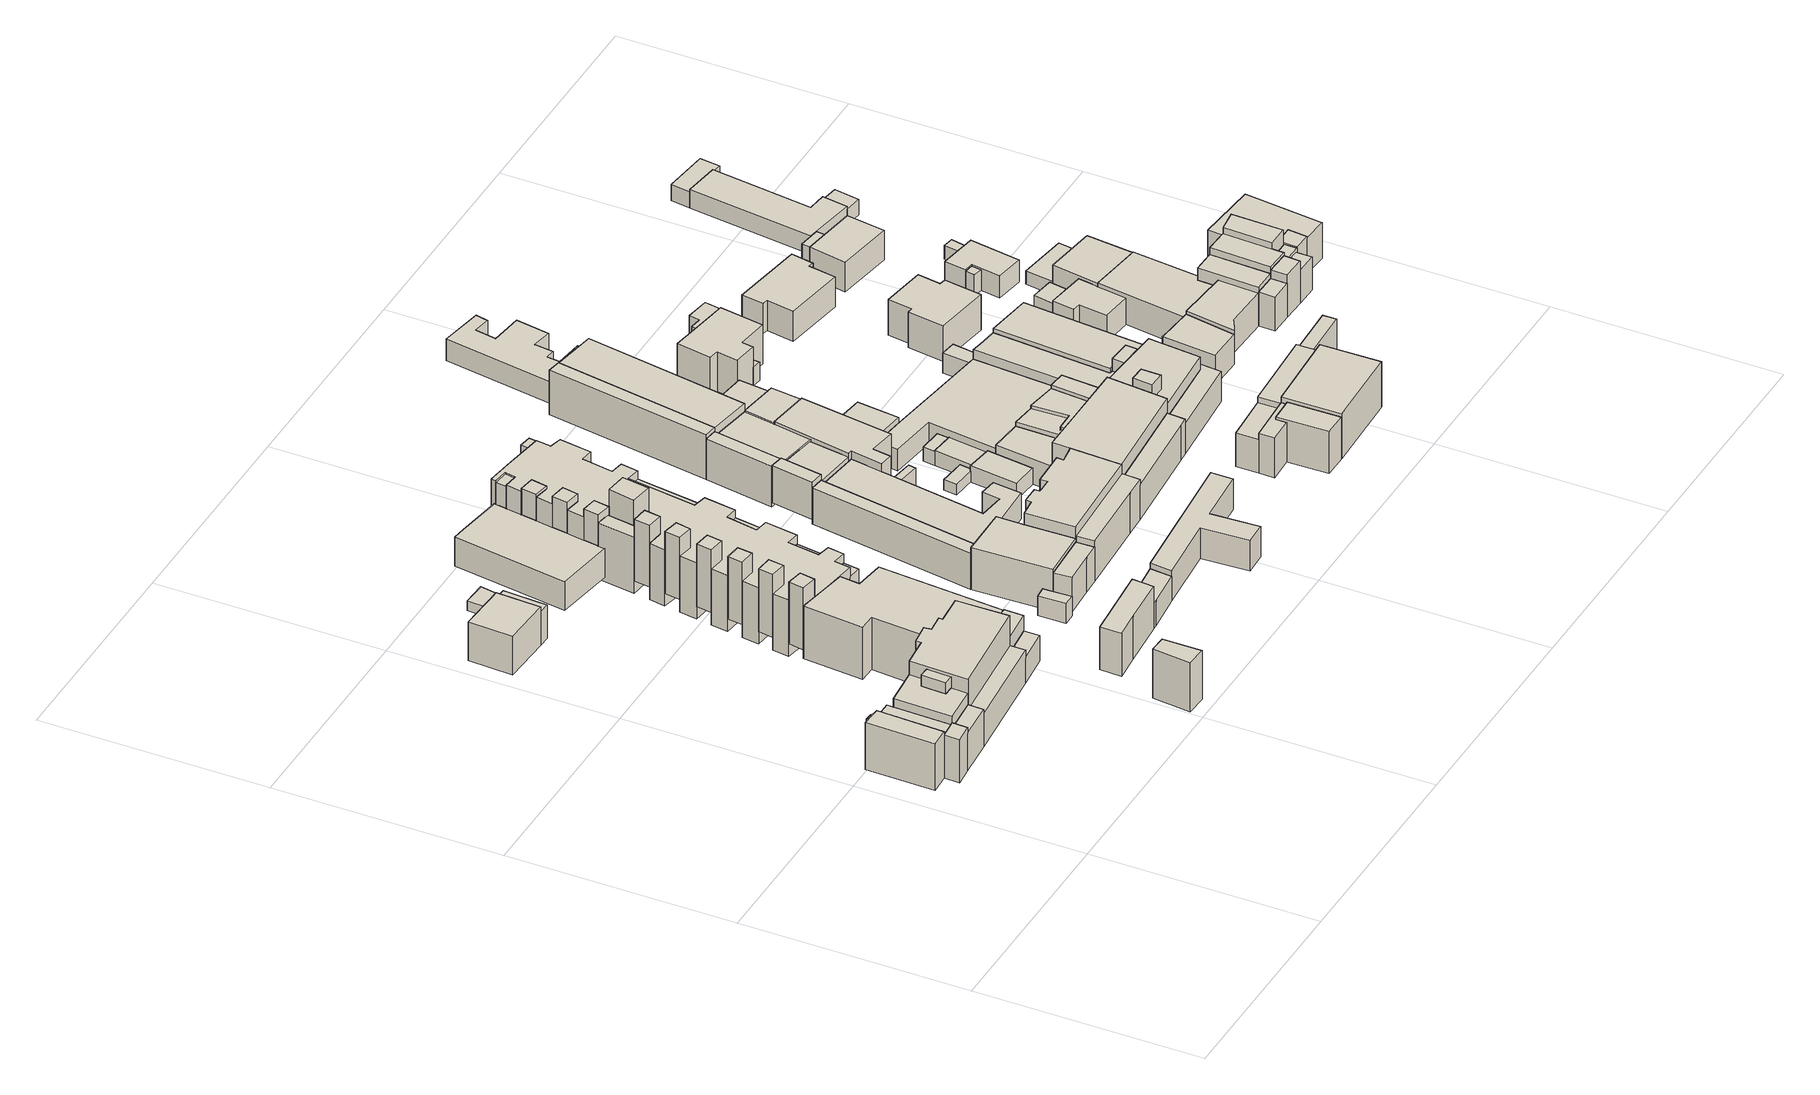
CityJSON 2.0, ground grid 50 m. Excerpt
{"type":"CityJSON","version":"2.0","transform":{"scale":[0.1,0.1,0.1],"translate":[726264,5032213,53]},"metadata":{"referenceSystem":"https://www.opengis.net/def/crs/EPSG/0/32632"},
"CityObjects":{
"building1":{"type":"Building","attributes":{"Building_category":"01","End Use":"Residential","Envelope":"1945-1960","Heating System":"Traditional Gas Boiler, Centralized, High Temp Radiator","Cooling System":"A-A split"},"geometry":[{"type":"MultiSurface","lod":"1","boundaries":[[[0,1,2,3]],[[4,0,3,5]],[[6,4,5,7]],[[1,6,7,2]],[[1,0,4,6]],[[2,7,5,3]],[[8,9,10,11]],[[12,8,11,13]],[[14,12,13,15]],[[9,14,15,10]],[[9,8,12,14]],[[10,15,13,11]],[[16,17,18,19]],[[20,16,19,21]],[[22,20,21,23]],[[24,22,23,25]],[[17,24,25,18]],[[17,16,20,22,24]],[[18,25,23,21,19]],[[26,27,11,25]],[[28,26,25,23]],[[29,28,23,5]],[[30,29,5,13]],[[27,30,13,11]],[[27,26,28,29,30]],[[11,13,5,23,25]]]}]},
"building2":{"type":"Building","attributes":{"Building_category":"01","End Use":"Residential","Envelope":"1971-1980","Heating System":"Condensing Gas Boiler, Centralized, Low Temp Radiator","Cooling System":"A-A split"},"geometry":[{"type":"MultiSurface","lod":"1","boundaries":[[[31,32,7,5]],[[33,31,5,23]],[[34,33,23,35]],[[32,34,35,7]],[[32,31,33,34]],[[7,35,23,5]],[[36,37,38,39]],[[40,36,39,41]],[[42,40,41,43]],[[44,42,43,45]],[[46,44,45,47]],[[48,46,47,3]],[[49,48,3,50]],[[51,49,50,52]],[[53,51,52,54]],[[37,53,54,38]],[[37,36,40,42,44,46,48,49,51,53]],[[38,54,52,50,3,47,45,43,41,39]],[[55,56,57,47]],[[58,55,47,59]],[[60,58,59,5]],[[61,60,5,3]],[[62,61,3,63]],[[64,62,63,65]],[[66,64,65,67]],[[56,66,67,57]],[[56,55,58,60,61,62,64,66]],[[57,67,65,63,3,5,59,47]],[[68,69,57,67]],[[70,68,67,65]],[[71,70,65,63]],[[69,71,63,57]],[[69,68,70,71]],[[57,63,65,67]]]}]},
"building3":{"type":"Building","attributes":{"Building_category":"01","End Use":"Residential","Envelope":"1971-1980","Heating System":"Traditional Gas Boiler, Centralized, High Temp Radiator","Cooling System":"A-A split"},"geometry":[{"type":"MultiSurface","lod":"1","boundaries":[[[72,73,74,75]],[[76,72,75,50]],[[77,76,50,78]],[[73,77,78,74]],[[73,72,76,77]],[[74,78,50,75]],[[79,80,78,50]],[[81,79,50,3]],[[82,81,3,2]],[[80,82,2,78]],[[80,79,81,82]],[[78,2,3,50]],[[83,84,85,86]],[[87,83,86,50]],[[88,87,50,75]],[[84,88,75,85]],[[84,83,87,88]],[[85,75,50,86]]]}]},
"building4":{"type":"Building","attributes":{"Building_category":"01","End Use":"Services","Envelope":"2005-2010","Heating System":"Condensing Gas Boiler, Centralized, Fan coil","Cooling System":"A-W chiller, Centralized, Fan coil"},"geometry":[{"type":"MultiSurface","lod":"1","boundaries":[[[89,90,91,92]],[[93,89,92,94]],[[95,93,94,96]],[[90,95,96,91]],[[90,89,93,95]],[[91,96,94,92]],[[97,98,99,91]],[[100,97,91,96]],[[101,100,96,102]],[[98,101,102,99]],[[98,97,100,101]],[[99,102,96,91]]]}]},
"building5":{"type":"Building","attributes":{"Building_category":"01","End Use":"Residential","Envelope":"1971-1980","Heating System":"Condensing Gas Boiler, Centralized, Low Temp Radiator","Cooling System":"A-A split"},"geometry":[{"type":"MultiSurface","lod":"1","boundaries":[[[103,104,105,106]],[[107,103,106,108]],[[109,107,108,110]],[[111,109,110,112]],[[113,111,112,114]],[[115,113,114,116]],[[117,115,116,118]],[[119,117,118,120]],[[121,119,120,122]],[[123,121,122,124]],[[104,123,124,105]],[[104,103,107,109,111,113,115,117,119,121,123]],[[105,124,122,120,118,116,114,112,110,108,106]],[[125,126,127,128]],[[129,125,128,130]],[[131,129,130,132]],[[126,131,132,127]],[[126,125,129,131]],[[127,132,130,128]]]}]},
"building6":{"type":"Building","attributes":{"Building_category":"01","End Use":"Residential","Envelope":"1945-1960","Heating System":"Traditional Gas Boiler, Centralized, High Temp Radiator","Cooling System":"A-A split"},"geometry":[{"type":"MultiSurface","lod":"1","boundaries":[[[133,134,135,136]],[[137,133,136,138]],[[139,137,138,140]],[[134,139,140,135]],[[134,133,137,139]],[[135,140,138,136]]]}]},
"building7":{"type":"Building","attributes":{"Building_category":"01","End Use":"Residential","Envelope":"1971-1980","Heating System":"Traditional Gas Boiler, Centralized, High Temp Radiator","Cooling System":"A-A split"},"geometry":[{"type":"MultiSurface","lod":"1","boundaries":[[[141,142,143,144]],[[145,141,144,146]],[[147,145,146,148]],[[142,147,148,143]],[[142,141,145,147]],[[143,148,146,144]]]}]},
"building8":{"type":"Building","attributes":{"Building_category":"01","End Use":"Residential","Envelope":"1971-1980","Heating System":"Condensing Gas Boiler, Centralized, Low Temp Radiator","Cooling System":"A-A split"},"geometry":[{"type":"MultiSurface","lod":"1","boundaries":[[[149,150,151,152]],[[153,149,152,154]],[[155,153,154,156]],[[150,155,156,151]],[[150,149,153,155]],[[151,156,154,152]]]}]},
"building9":{"type":"Building","attributes":{"Building_category":"01","End Use":"Residential","Envelope":"1945-1960","Heating System":"Traditional Gas Boiler, Centralized, High Temp Radiator","Cooling System":"A-A split"},"geometry":[{"type":"MultiSurface","lod":"1","boundaries":[[[157,158,159,160]],[[161,157,160,162]],[[163,161,162,164]],[[165,163,164,166]],[[158,165,166,159]],[[158,157,161,163,165]],[[159,166,164,162,160]],[[167,168,169,170]],[[171,167,170,172]],[[173,171,172,162]],[[174,173,162,160]],[[168,174,160,169]],[[168,167,171,173,174]],[[169,160,162,172,170]],[[175,176,177,178]],[[179,175,178,180]],[[181,179,180,182]],[[176,181,182,177]],[[176,175,179,181]],[[177,182,180,178]]]}]},
"building10":{"type":"Building","attributes":{"Building_category":"01","End Use":"Residential","Envelope":"1971-1980","Heating System":"Condensing Gas Boiler, Centralized, Low Temp Radiator","Cooling System":"A-A split"},"geometry":[{"type":"MultiSurface","lod":"1","boundaries":[[[183,184,185,186]],[[187,183,186,188]],[[189,187,188,190]],[[184,189,190,185]],[[184,183,187,189]],[[185,190,188,186]]]}]},
"building11":{"type":"Building","attributes":{"Building_category":"01","End Use":"Residential","Envelope":"1971-1980","Heating System":"Traditional Gas Boiler, Centralized, High Temp Radiator","Cooling System":"A-A split"},"geometry":[{"type":"MultiSurface","lod":"1","boundaries":[[[191,192,193,194]],[[195,191,194,196]],[[197,195,196,198]],[[192,197,198,193]],[[192,191,195,197]],[[193,198,196,194]]]}]},
"building12":{"type":"Building","attributes":{"Building_category":"01","End Use":"Residential","Envelope":"1971-1980","Heating System":"Condensing Gas Boiler, Centralized, Low Temp Radiator","Cooling System":"A-A split"},"geometry":[{"type":"MultiSurface","lod":"1","boundaries":[[[199,200,201,202]],[[203,199,202,204]],[[205,203,204,206]],[[200,205,206,201]],[[200,199,203,205]],[[201,206,204,202]]]}]},
"building13":{"type":"Building","attributes":{"Building_category":"01","End Use":"Residential","Envelope":"1981-1990","Heating System":"Condensing Gas Boiler, Centralized, Low Temp Radiator","Cooling System":"A-A split"},"geometry":[{"type":"MultiSurface","lod":"1","boundaries":[[[207,208,209,210]],[[211,207,210,212]],[[213,211,212,214]],[[208,213,214,209]],[[208,207,211,213]],[[209,214,212,210]]]}]},
"building14":{"type":"Building","attributes":{"Building_category":"01","End Use":"Residential","Envelope":"1945-1960","Heating System":"Condensing Gas Boiler, Centralized, Low Temp Radiator","Cooling System":"A-A split"},"geometry":[{"type":"MultiSurface","lod":"1","boundaries":[[[215,216,217,218]],[[219,215,218,220]],[[221,219,220,222]],[[223,221,222,224]],[[225,223,224,226]],[[227,225,226,228]],[[229,227,228,230]],[[231,229,230,232]],[[233,231,232,234]],[[235,233,234,236]],[[237,235,236,238]],[[239,237,238,240]],[[241,239,240,242]],[[243,241,242,244]],[[245,243,244,246]],[[247,245,246,248]],[[249,247,248,250]],[[251,249,250,252]],[[253,251,252,254]],[[255,253,254,256]],[[257,255,256,258]],[[259,257,258,260]],[[261,259,260,262]],[[263,261,262,264]],[[265,263,264,266]],[[267,265,266,268]],[[269,267,268,270]],[[271,269,270,272]],[[273,271,272,274]],[[275,273,274,276]],[[277,275,276,278]],[[279,277,278,280]],[[281,279,280,282]],[[283,281,282,284]],[[285,283,284,286]],[[287,285,286,288]],[[289,287,288,290]],[[291,289,290,292]],[[293,291,292,294]],[[295,293,294,296]],[[297,295,296,298]],[[299,297,298,300]],[[301,299,300,302]],[[303,301,302,304]],[[305,303,304,204]],[[306,305,204,202]],[[307,306,202,201]],[[308,307,201,214]],[[309,308,214,212]],[[310,309,212,210]],[[311,310,210,209]],[[312,311,209,313]],[[314,312,313,315]],[[316,314,315,317]],[[318,316,317,319]],[[320,318,319,321]],[[322,320,321,323]],[[324,322,323,325]],[[326,324,325,327]],[[328,326,327,329]],[[330,328,329,331]],[[332,330,331,333]],[[334,332,333,335]],[[336,334,335,337]],[[338,336,337,339]],[[340,338,339,341]],[[216,340,341,217]],[[216,215,219,221,223,225,227,229,231,233,235,237,239,241,243,245,247,249,251,253,255,257,259,261,263,265,267,269,271,273,275,277,279,281,283,285,287,289,291,293,295,297,299,301,303,305,306,307,308,309,310,311,312,314,316,318,320,322,324,326,328,330,332,334,336,338,340]],[[217,341,339,337,335,333,331,329,327,325,323,321,319,317,315,313,209,210,212,214,201,202,204,304,302,300,298,296,294,292,290,288,286,284,282,280,278,276,274,272,270,268,266,264,262,260,258,256,254,252,250,248,246,244,242,240,238,236,234,232,230,228,226,224,222,220,218]]]}]},
"building15":{"type":"Building","attributes":{"Building_category":"01","End Use":"Residential","Envelope":"2000-2005","Heating System":"Condensing Gas Boiler, Centralized, Low Temp Radiator","Cooling System":"A-A split"},"geometry":[{"type":"MultiSurface","lod":"1","boundaries":[[[342,343,344,345]],[[346,342,345,347]],[[348,346,347,349]],[[350,348,349,351]],[[343,350,351,344]],[[343,342,346,348,350]],[[344,351,349,347,345]],[[352,353,354,355]],[[356,352,355,357]],[[358,356,357,359]],[[353,358,359,354]],[[353,352,356,358]],[[354,359,357,355]],[[360,361,362,363]],[[364,360,363,365]],[[366,364,365,367]],[[361,366,367,362]],[[361,360,364,366]],[[362,367,365,363]],[[368,369,319,317]],[[370,368,317,315]],[[371,370,315,313]],[[369,371,313,319]],[[369,368,370,371]],[[319,313,315,317]],[[372,373,374,375]],[[376,372,375,339]],[[377,376,339,337]],[[373,377,337,374]],[[373,372,376,377]],[[374,337,339,375]],[[378,379,380,381]],[[382,378,381,383]],[[384,382,383,385]],[[379,384,385,380]],[[379,378,382,384]],[[380,385,383,381]]]}]},
"building16":{"type":"Building","attributes":{"Building_category":"0303","End Use":"Residential","Envelope":"1981-1990","Heating System":"Traditional Gas Boiler, Centralized, High Temp Radiator","Cooling System":"A-A split"},"geometry":[{"type":"MultiSurface","lod":"1","boundaries":[[[386,387,388,389]],[[390,386,389,391]],[[392,390,391,393]],[[394,392,393,395]],[[387,394,395,388]],[[387,386,390,392,394]],[[388,395,393,391,389]],[[396,397,398,399]],[[400,396,399,401]],[[402,400,401,403]],[[404,402,403,405]],[[397,404,405,398]],[[397,396,400,402,404]],[[398,405,403,401,399]],[[406,407,408,409]],[[410,406,409,411]],[[412,410,411,388]],[[413,412,388,414]],[[407,413,414,408]],[[407,406,410,412,413]],[[408,414,388,411,409]]]}]},
"building17":{"type":"Building","attributes":{"Building_category":"01","End Use":"Residential","Envelope":"1971-1980","Heating System":"Condensing Gas Boiler, Centralized, Low Temp Radiator","Cooling System":"A-A split"},"geometry":[{"type":"MultiSurface","lod":"1","boundaries":[[[415,416,226,224]],[[417,415,224,222]],[[418,417,222,220]],[[416,418,220,226]],[[416,415,417,418]],[[226,220,222,224]],[[419,420,362,421]],[[422,419,421,423]],[[424,422,423,425]],[[420,424,425,362]],[[420,419,422,424]],[[362,425,423,421]],[[426,427,428,429]],[[430,426,429,431]],[[432,430,431,433]],[[427,432,433,428]],[[427,426,430,432]],[[428,433,431,429]]]}]},
"building18":{"type":"Building","attributes":{"Building_category":"01","End Use":"Residential","Envelope":"1971-1980","Heating System":"Condensing Gas Boiler, Centralized, Low Temp Radiator","Cooling System":"A-A split"},"geometry":[{"type":"MultiSurface","lod":"1","boundaries":[[[434,435,327,325]],[[436,434,325,323]],[[437,436,323,321]],[[435,437,321,327]],[[435,434,436,437]],[[327,321,323,325]]]}]},
"building19":{"type":"Building","attributes":{"Building_category":"01","End Use":"Residential","Envelope":"1971-1980","Heating System":"Condensing Gas Boiler, Centralized, Low Temp Radiator","Cooling System":"A-A split"},"geometry":[{"type":"MultiSurface","lod":"1","boundaries":[[[438,439,335,333]],[[440,438,333,331]],[[441,440,331,329]],[[439,441,329,335]],[[439,438,440,441]],[[335,329,331,333]]]}]},
"building20":{"type":"Building","attributes":{"Building_category":"01","End Use":"Residential","Envelope":"1945-1960","Heating System":"Traditional Gas Boiler, Centralized, High Temp Radiator","Cooling System":"A-A split"},"geometry":[{"type":"MultiSurface","lod":"1","boundaries":[[[442,443,444,445]],[[446,442,445,447]],[[448,446,447,172]],[[449,448,172,170]],[[450,449,170,451]],[[452,450,451,453]],[[454,452,453,455]],[[443,454,455,444]],[[443,442,446,448,449,450,452,454]],[[444,455,453,451,170,172,447,445]]]}]},
"building21":{"type":"Building","attributes":{"Building_category":"01","End Use":"Services","Envelope":"2005-2010","Heating System":"A-W Heat Pump, Centralized, Radiant surface","Cooling System":"A-W chiller, Centralized, Fan coil"},"geometry":[{"type":"MultiSurface","lod":"1","boundaries":[[[456,457,458,459]],[[460,456,459,461]],[[462,460,461,463]],[[464,462,463,465]],[[466,464,465,467]],[[457,466,467,458]],[[457,456,460,462,464,466]],[[458,467,465,463,461,459]],[[468,469,470,471]],[[472,468,471,411]],[[473,472,411,474]],[[469,473,474,470]],[[469,468,472,473]],[[470,474,411,471]]]}]},
"building22":{"type":"Building","attributes":{"Building_category":"01","End Use":"Residential","Envelope":"1971-1980","Heating System":"Traditional Gas Boiler, Centralized, High Temp Radiator","Cooling System":"A-A split"},"geometry":[{"type":"MultiSurface","lod":"1","boundaries":[[[475,476,477,478]],[[479,475,478,480]],[[481,479,480,482]],[[476,481,482,477]],[[476,475,479,481]],[[477,482,480,478]],[[483,484,485,486]],[[487,483,486,488]],[[489,487,488,490]],[[491,489,490,492]],[[493,491,492,494]],[[495,493,494,496]],[[497,495,496,498]],[[499,497,498,500]],[[484,499,500,485]],[[484,483,487,489,491,493,495,497,499]],[[485,500,498,496,494,492,490,488,486]],[[501,502,482,480]],[[503,501,480,485]],[[504,503,485,500]],[[505,504,500,459]],[[506,505,459,507]],[[508,506,507,509]],[[510,508,509,511]],[[502,510,511,482]],[[502,501,503,504,505,506,508,510]],[[482,511,509,507,459,500,485,480]]]}]},
"building23":{"type":"Building","attributes":{"Building_category":"01","End Use":"Residential","Envelope":"2000-2005","Heating System":"Condensing Gas Boiler, Centralized, Low Temp Radiator","Cooling System":"A-A split"},"geometry":[{"type":"MultiSurface","lod":"1","boundaries":[[[512,513,514,515]],[[516,512,515,486]],[[517,516,486,485]],[[513,517,485,514]],[[513,512,516,517]],[[514,485,486,515]],[[518,519,520,521]],[[522,518,521,523]],[[524,522,523,525]],[[519,524,525,520]],[[519,518,522,524]],[[520,525,523,521]],[[526,527,521,528]],[[529,526,528,530]],[[531,529,530,523]],[[527,531,523,521]],[[527,526,529,531]],[[521,523,530,528]],[[532,533,515,534]],[[535,532,534,536]],[[537,535,536,486]],[[533,537,486,515]],[[533,532,535,537]],[[515,486,536,534]]]}]},
"building24":{"type":"Building","attributes":{"Building_category":"01","End Use":"Residential","Envelope":"1971-1980","Heating System":"Condensing Gas Boiler, Centralized, Low Temp Radiator","Cooling System":"A-A split"},"geometry":[{"type":"MultiSurface","lod":"1","boundaries":[[[538,539,540,541]],[[542,538,541,543]],[[544,542,543,545]],[[546,544,545,547]],[[539,546,547,540]],[[539,538,542,544,546]],[[540,547,545,543,541]],[[548,549,550,551]],[[552,548,551,553]],[[554,552,553,555]],[[556,554,555,557]],[[558,556,557,559]],[[560,558,559,561]],[[562,560,561,563]],[[564,562,563,565]],[[566,564,565,567]],[[568,566,567,401]],[[569,568,401,543]],[[549,569,543,550]],[[549,548,552,554,556,558,560,562,564,566,568,569]],[[550,543,401,567,565,563,561,559,557,555,553,551]],[[570,571,572,573]],[[569,570,573,543]],[[574,569,543,541]],[[575,574,541,576]],[[571,575,576,572]],[[571,570,569,574,575]],[[572,576,541,543,573]]]}]},
"building25":{"type":"Building","attributes":{"Building_category":"01","End Use":"Residential","Envelope":"1971-1980","Heating System":"Condensing Gas Boiler, Centralized, Low Temp Radiator","Cooling System":"A-A split"},"geometry":[{"type":"MultiSurface","lod":"1","boundaries":[[[577,578,579,580]],[[581,577,580,582]],[[583,581,582,584]],[[578,583,584,579]],[[578,577,581,583]],[[579,584,582,580]],[[585,586,587,588]],[[589,585,588,590]],[[591,589,590,592]],[[586,591,592,587]],[[586,585,589,591]],[[587,592,590,588]],[[593,594,592,595]],[[596,593,595,597]],[[598,596,597,599]],[[600,598,599,601]],[[594,600,601,592]],[[594,593,596,598,600]],[[592,601,599,597,595]]]}]},
"building26":{"type":"Building","attributes":{"Building_category":"01","End Use":"Residential","Envelope":"1945-1960","Heating System":"Traditional Gas Boiler, Centralized, High Temp Radiator","Cooling System":"A-A split"},"geometry":[{"type":"MultiSurface","lod":"1","boundaries":[[[602,603,604,545]],[[605,602,545,543]],[[606,605,543,401]],[[607,606,401,399]],[[603,607,399,604]],[[603,602,605,606,607]],[[604,399,401,543,545]],[[608,609,610,611]],[[612,608,611,613]],[[614,612,613,615]],[[616,614,615,617]],[[618,616,617,619]],[[609,618,619,610]],[[609,608,612,614,616,618]],[[610,619,617,615,613,611]],[[620,621,622,623]],[[624,620,623,625]],[[626,624,625,627]],[[621,626,627,622]],[[621,620,624,626]],[[622,627,625,623]],[[628,629,630,631]],[[632,628,631,633]],[[634,632,633,635]],[[636,634,635,541]],[[637,636,541,540]],[[629,637,540,630]],[[629,628,632,634,636,637]],[[630,540,541,635,633,631]]]}]},
"building27":{"type":"Building","attributes":{"Building_category":"01","End Use":"Residential","Envelope":"1981-1990","Heating System":"Condensing Gas Boiler, Centralized, Low Temp Radiator","Cooling System":"A-A split"},"geometry":[{"type":"MultiSurface","lod":"1","boundaries":[[[638,639,640,641]],[[642,638,641,643]],[[644,642,643,645]],[[646,644,645,647]],[[648,646,647,649]],[[650,648,649,651]],[[639,650,651,640]],[[639,638,642,644,646,648,650]],[[640,651,649,647,645,643,641]],[[652,653,654,647]],[[655,652,647,573]],[[656,655,573,572]],[[653,656,572,654]],[[653,652,655,656]],[[654,572,573,647]]]}]},
"building28":{"type":"Building","attributes":{"Building_category":"01","End Use":"Residential","Envelope":"1971-1980","Heating System":"Condensing Gas Boiler, Centralized, Low Temp Radiator","Cooling System":"A-A split"},"geometry":[{"type":"MultiSurface","lod":"1","boundaries":[[[657,658,659,660]],[[661,657,660,528]],[[662,661,528,521]],[[658,662,521,659]],[[658,657,661,662]],[[659,521,528,660]],[[663,664,665,659]],[[666,663,659,521]],[[667,666,521,520]],[[664,667,520,665]],[[664,663,666,667]],[[665,520,521,659]],[[668,669,670,671]],[[672,668,671,673]],[[674,672,673,520]],[[675,674,520,676]],[[669,675,676,670]],[[669,668,672,674,675]],[[670,676,520,673,671]],[[677,678,679,680]],[[681,677,680,659]],[[682,681,659,683]],[[684,682,683,685]],[[686,684,685,687]],[[688,686,687,689]],[[690,688,689,691]],[[692,690,691,693]],[[694,692,693,695]],[[696,694,695,697]],[[698,696,697,699]],[[700,698,699,701]],[[702,700,701,703]],[[678,702,703,679]],[[678,677,681,682,684,686,688,690,692,694,696,698,700,702]],[[679,703,701,699,697,695,693,691,689,687,685,683,659,680]]]}]},
"building29":{"type":"Building","attributes":{"Building_category":"01","End Use":"Residential","Envelope":"1971-1980","Heating System":"Traditional Gas Boiler, Centralized, High Temp Radiator","Cooling System":"A-A split"},"geometry":[{"type":"MultiSurface","lod":"1","boundaries":[[[704,705,640,706]],[[707,704,706,708]],[[709,707,708,641]],[[705,709,641,640]],[[705,704,707,709]],[[640,641,708,706]],[[710,711,712,713]],[[714,710,713,715]],[[716,714,715,717]],[[711,716,717,712]],[[711,710,714,716]],[[712,717,715,713]],[[718,719,584,582]],[[720,718,582,592]],[[721,720,592,601]],[[719,721,601,584]],[[719,718,720,721]],[[584,601,592,582]]]}]},
"building30":{"type":"Building","attributes":{"Building_category":"01","End Use":"Residential","Envelope":"1971-1980","Heating System":"Condensing Gas Boiler, Centralized, Low Temp Radiator","Cooling System":"A-A split"},"geometry":[{"type":"MultiSurface","lod":"1","boundaries":[[[722,723,712,651]],[[724,722,651,725]],[[726,724,725,727]],[[728,726,727,729]],[[730,728,729,731]],[[732,730,731,733]],[[723,732,733,712]],[[723,722,724,726,728,730,732]],[[712,733,731,729,727,725,651]],[[734,735,611,654]],[[736,734,654,572]],[[737,736,572,617]],[[738,737,617,615]],[[739,738,615,613]],[[735,739,613,611]],[[735,734,736,737,738,739]],[[611,613,615,617,572,654]],[[740,741,649,610]],[[742,740,610,619]],[[743,742,619,576]],[[741,743,576,649]],[[741,740,742,743]],[[649,576,619,610]]]}]},
"building31":{"type":"Building","attributes":{"Building_category":"01","End Use":"Residential","Envelope":"2000-2005","Heating System":"Condensing Gas Boiler, Centralized, Low Temp Radiator","Cooling System":"A-A split"},"geometry":[{"type":"MultiSurface","lod":"1","boundaries":[[[744,745,746,747]],[[748,744,747,749]],[[750,748,749,751]],[[745,750,751,746]],[[745,744,748,750]],[[746,751,749,747]],[[752,753,754,755]],[[756,752,755,757]],[[758,756,757,759]],[[760,758,759,761]],[[762,760,761,749]],[[763,762,749,747]],[[764,763,747,765]],[[766,764,765,767]],[[753,766,767,754]],[[753,752,756,758,760,762,763,764,766]],[[754,767,765,747,749,761,759,757,755]],[[768,769,767,770]],[[771,768,770,772]],[[773,771,772,774]],[[775,773,774,776]],[[777,775,776,754]],[[769,777,754,767]],[[769,768,771,773,775,777]],[[767,754,776,774,772,770]]]}]},
"building32":{"type":"Building","attributes":{"Building_category":"01","End Use":"Residential","Envelope":"1981-1990","Heating System":"Condensing Gas Boiler, Centralized, Low Temp Radiator","Cooling System":"A-A split"},"geometry":[{"type":"MultiSurface","lod":"1","boundaries":[[[778,779,780,781]],[[782,778,781,783]],[[784,782,783,785]],[[779,784,785,780]],[[779,778,782,784]],[[780,785,783,781]],[[786,787,788,789]],[[790,786,789,783]],[[791,790,783,792]],[[793,791,792,794]],[[787,793,794,788]],[[787,786,790,791,793]],[[788,794,792,783,789]],[[795,796,794,792]],[[797,795,792,798]],[[799,797,798,800]],[[796,799,800,794]],[[796,795,797,799]],[[794,800,798,792]],[[801,802,803,794]],[[804,801,794,800]],[[805,804,800,806]],[[807,805,806,808]],[[809,807,808,810]],[[802,809,810,803]],[[802,801,804,805,807,809]],[[803,810,808,806,800,794]],[[811,812,813,803]],[[814,811,803,810]],[[815,814,810,816]],[[812,815,816,813]],[[812,811,814,815]],[[813,816,810,803]],[[817,818,819,789]],[[820,817,789,794]],[[821,820,794,813]],[[818,821,813,819]],[[818,817,820,821]],[[819,813,794,789]]]}]},
"building33":{"type":"Building","attributes":{"Building_category":"01","End Use":"Residential","Envelope":"1971-1980","Heating System":"Traditional Gas Boiler, Centralized, High Temp Radiator","Cooling System":"A-A split"},"geometry":[{"type":"MultiSurface","lod":"1","boundaries":[[[822,823,824,733]],[[825,822,733,731]],[[826,825,731,827]],[[828,826,827,829]],[[830,828,829,831]],[[823,830,831,824]],[[823,822,825,826,828,830]],[[824,831,829,827,731,733]],[[832,833,829,827]],[[834,832,827,729]],[[835,834,729,727]],[[833,835,727,829]],[[833,832,834,835]],[[829,727,729,827]],[[836,835,727,725]],[[837,836,725,627]],[[838,837,627,625]],[[839,838,625,623]],[[840,839,623,622]],[[841,840,622,541]],[[842,841,541,635]],[[843,842,635,831]],[[835,843,831,727]],[[835,836,837,838,839,840,841,842,843]],[[727,831,635,541,622,623,625,627,725]]]}]},
"building34":{"type":"Building","attributes":{"Building_category":"01","End Use":"Residential","Envelope":"1945-1960","Heating System":"Traditional Gas Boiler, Centralized, High Temp Radiator","Cooling System":"A-A split"},"geometry":[{"type":"MultiSurface","lod":"1","boundaries":[[[844,845,846,847]],[[848,844,847,849]],[[850,848,849,851]],[[852,850,851,853]],[[854,852,853,855]],[[856,854,855,857]],[[858,856,857,859]],[[845,858,859,846]],[[845,844,848,850,852,854,856,858]],[[846,859,857,855,853,851,849,847]]]}]},
"building35":{"type":"Building","attributes":{"Building_category":"01","End Use":"Residential","Envelope":"1971-1980","Heating System":"Traditional Gas Boiler, Centralized, High Temp Radiator","Cooling System":"A-A split"},"geometry":[{"type":"MultiSurface","lod":"1","boundaries":[[[860,861,862,863]],[[864,860,863,865]],[[866,864,865,867]],[[868,866,867,869]],[[870,868,869,871]],[[872,870,871,873]],[[874,872,873,875]],[[861,874,875,862]],[[861,860,864,866,868,870,872,874]],[[862,875,873,871,869,867,865,863]]]}]},
"building36":{"type":"Building","attributes":{"Building_category":"01","End Use":"Residential","Envelope":"1981-1990","Heating System":"Condensing Gas Boiler, Centralized, Low Temp Radiator","Cooling System":"A-W chiller, Centralized, Fan coil"},"geometry":[{"type":"MultiSurface","lod":"1","boundaries":[[[876,877,878,879]],[[880,876,879,881]],[[882,880,881,883]],[[884,882,883,885]],[[886,884,885,887]],[[877,886,887,878]],[[877,876,880,882,884,886]],[[878,887,885,883,881,879]],[[888,889,890,891]],[[892,888,891,893]],[[894,892,893,895]],[[896,894,895,897]],[[898,896,897,899]],[[889,898,899,890]],[[889,888,892,894,896,898]],[[890,899,897,895,893,891]]]}]},
"building37":{"type":"Building","attributes":{"Building_category":"01","End Use":"Residential","Envelope":"1971-1980","Heating System":"Condensing Gas Boiler, Centralized, Low Temp Radiator","Cooling System":"A-A split"},"geometry":[{"type":"MultiSurface","lod":"1","boundaries":[[[900,901,902,903]],[[904,900,903,905]],[[906,904,905,907]],[[901,906,907,902]],[[901,900,904,906]],[[902,907,905,903]]]}]},
"building38":{"type":"Building","attributes":{"Building_category":"01","End Use":"Residential","Envelope":"1971-1980","Heating System":"Condensing Gas Boiler, Centralized, Low Temp Radiator","Cooling System":"A-A split"},"geometry":[{"type":"MultiSurface","lod":"1","boundaries":[[[908,909,910,911]],[[912,908,911,913]],[[914,912,913,915]],[[909,914,915,910]],[[909,908,912,914]],[[910,915,913,911]],[[916,917,918,919]],[[909,916,919,910]],[[920,909,910,921]],[[917,920,921,918]],[[917,916,909,920]],[[918,921,910,919]]]}]},
"building39":{"type":"Building","attributes":{"Building_category":"01","End Use":"Residential","Envelope":"1971-1980","Heating System":"Condensing Gas Boiler, Centralized, Low Temp Radiator","Cooling System":"A-A split"},"geometry":[{"type":"MultiSurface","lod":"1","boundaries":[[[922,923,924,925]],[[926,922,925,927]],[[928,926,927,929]],[[923,928,929,924]],[[923,922,926,928]],[[924,929,927,925]],[[930,931,932,933]],[[934,930,933,925]],[[935,934,925,924]],[[936,935,924,937]],[[938,936,937,939]],[[940,938,939,941]],[[931,940,941,932]],[[931,930,934,935,936,938,940]],[[932,941,939,937,924,925,933]],[[942,943,944,945]],[[946,942,945,932]],[[947,946,932,941]],[[943,947,941,944]],[[943,942,946,947]],[[944,941,932,945]]]}]},
"building40":{"type":"Building","attributes":{"Building_category":"0303","End Use":"Residential","Envelope":"1971-1980","Heating System":"Condensing Gas Boiler, Centralized, Low Temp Radiator","Cooling System":"A-A split"},"geometry":[{"type":"MultiSurface","lod":"1","boundaries":[[[948,949,950,951]],[[952,948,951,953]],[[954,952,953,955]],[[949,954,955,950]],[[949,948,952,954]],[[950,955,953,951]],[[956,957,958,950]],[[959,956,950,955]],[[960,959,955,961]],[[957,960,961,958]],[[957,956,959,960]],[[958,961,955,950]],[[962,963,964,958]],[[965,962,958,961]],[[966,965,961,967]],[[963,966,967,964]],[[963,962,965,966]],[[964,967,961,958]],[[968,969,970,971]],[[972,968,971,973]],[[974,972,973,975]],[[969,974,975,970]],[[969,968,972,974]],[[970,975,973,971]],[[976,977,975,973]],[[978,976,973,879]],[[979,978,879,878]],[[980,979,878,981]],[[977,980,981,975]],[[977,976,978,979,980]],[[975,981,878,879,973]],[[982,983,984,985]],[[986,982,985,987]],[[988,986,987,989]],[[990,988,989,991]],[[992,990,991,993]],[[994,992,993,995]],[[996,994,995,958]],[[997,996,958,998]],[[999,997,998,1000]],[[1001,999,1000,1002]],[[1003,1001,1002,1004]],[[1005,1003,1004,1006]],[[983,1005,1006,984]],[[983,982,986,988,990,992,994,996,997,999,1001,1003,1005]],[[984,1006,1004,1002,1000,998,958,995,993,991,989,987,985]],[[1007,1008,995,993]],[[1009,1007,993,991]],[[1010,1009,991,1011]],[[1008,1010,1011,995]],[[1008,1007,1009,1010]],[[995,1011,991,993]],[[1012,1013,1014,1015]],[[1016,1012,1015,951]],[[1017,1016,951,950]],[[1013,1017,950,1014]],[[1013,1012,1016,1017]],[[1014,950,951,1015]],[[1018,1019,1011,1014]],[[1020,1018,1014,950]],[[1021,1020,950,958]],[[1019,1021,958,1011]],[[1019,1018,1020,1021]],[[1011,958,950,1014]],[[1022,1023,1004,1002]],[[1024,1022,1002,1000]],[[1025,1024,1000,998]],[[1023,1025,998,1004]],[[1023,1022,1024,1025]],[[1004,998,1000,1002]],[[1026,1027,1028,1029]],[[1030,1026,1029,1031]],[[1032,1030,1031,1033]],[[1034,1032,1033,1035]],[[1027,1034,1035,1028]],[[1027,1026,1030,1032,1034]],[[1028,1035,1033,1031,1029]],[[1036,1037,1038,1035]],[[1039,1036,1035,1040]],[[1041,1039,1040,1042]],[[1043,1041,1042,951]],[[1037,1043,951,1038]],[[1037,1036,1039,1041,1043]],[[1038,951,1042,1040,1035]]]}]},
"building41":{"type":"Building","attributes":{"Building_category":"01","End Use":"Residential","Envelope":"2000-2005","Heating System":"Traditional Gas Boiler, Centralized, High Temp Radiator","Cooling System":"A-A split"},"geometry":[{"type":"MultiSurface","lod":"1","boundaries":[[[1044,1045,1046,1047]],[[1048,1044,1047,1049]],[[1050,1048,1049,1051]],[[1045,1050,1051,1046]],[[1045,1044,1048,1050]],[[1046,1051,1049,1047]],[[1052,1053,1054,1055]],[[1056,1052,1055,1057]],[[1058,1056,1057,1049]],[[1059,1058,1049,1047]],[[1060,1059,1047,1061]],[[1053,1060,1061,1054]],[[1053,1052,1056,1058,1059,1060]],[[1054,1061,1047,1049,1057,1055]],[[1062,1063,1054,1064]],[[1065,1062,1064,1066]],[[1067,1065,1066,1068]],[[1069,1067,1068,1055]],[[1063,1069,1055,1054]],[[1063,1062,1065,1067,1069]],[[1054,1055,1068,1066,1064]]]}]}
},
"vertices":[
[179,343,129],[178,309,129],[178,309,40],[179,343,40],[96,336,129],[96,336,40],[95,302,129],[95,302,40],[79,477,101],[84,514,101],[84,514,40],[79,477,40],[99,477,101],[99,477,40],[101,513,101],[101,513,40],[12,480,150],[36,480,150],[36,480,40],[12,480,40],[10,329,150],[10,329,40],[53,332,150],[53,332,40],[58,478,150],[58,478,40],[58,478,137],[79,477,137],[53,332,137],[96,336,137],[99,477,137],
[96,336,142],[95,302,142],[53,332,142],[52,298,142],[52,298,40],[296,479,188],[335,483,188],[335,483,40],[296,479,40],[294,495,188],[294,495,40],[247,489,188],[247,489,40],[248,477,188],[248,477,40],[184,471,188],[184,471,40],[179,343,188],[402,364,188],[402,364,40],[401,480,188],[401,480,40],[335,474,188],[335,474,40],[184,471,156],[182,433,156],[182,433,40],[99,463,156],[99,463,40],[96,336,156],[179,343,156],[181,379,156],[181,379,40],[158,380,156],[158,380,40],[160,434,156],[160,434,40],[160,434,182],[182,433,182],[158,380,182],[181,379,182],
[479,372,100],[479,338,100],[479,338,40],[479,372,40],[402,364,100],[402,330,100],[402,330,40],[402,364,118],[402,330,118],[179,343,118],[178,309,118],[403,416,136],[480,415,136],[480,415,40],[403,416,40],[402,364,136],[479,372,136],
[6,1327,121],[116,1321,121],[116,1321,30],[6,1327,30],[2,1229,121],[2,1229,30],[112,1224,121],[112,1224,30],[116,1321,109],[143,1320,109],[143,1320,30],[112,1224,109],[138,1223,109],[138,1223,30],
[322,766,134],[358,760,134],[358,760,10],[322,766,10],[310,633,134],[310,633,10],[347,632,134],[347,632,10],[335,474,134],[335,474,10],[401,480,134],[401,480,10],[403,416,134],[403,416,10],[480,415,134],[480,415,10],[501,693,134],[501,693,10],[435,702,134],[435,702,10],[440,746,134],[440,746,10],[364,794,176],[358,760,176],[358,760,30],[364,794,30],[328,800,176],[328,800,30],[322,766,176],[322,766,30],
[151,1401,53],[205,1398,53],[205,1398,30],[151,1401,30],[150,1360,53],[150,1360,30],[198,1358,53],[198,1358,30],
[370,832,178],[333,837,178],[333,837,30],[370,832,30],[374,866,178],[374,866,30],[338,870,178],[338,870,30],
[380,904,177],[344,908,177],[344,908,30],[380,904,30],[384,937,177],[384,937,30],[349,941,177],[349,941,30],
[669,188,141],[564,180,141],[564,180,40],[669,188,40],[672,236,141],[672,236,40],[504,222,141],[504,222,40],[503,175,141],[503,175,40],[766,198,99],[682,189,99],[682,189,40],[766,198,40],[770,246,99],[770,246,40],[672,236,99],[669,188,99],[465,90,156],[503,88,156],[503,88,40],[465,90,40],[457,5,156],[457,5,40],[503,2,156],[503,2,40],
[390,974,177],[354,979,177],[354,979,30],[390,974,30],[395,1008,177],[395,1008,30],[359,1013,177],[359,1013,30],
[399,1046,177],[365,1052,177],[365,1052,30],[399,1046,30],[405,1079,177],[405,1079,30],[370,1086,177],[370,1086,30],
[481,778,111],[511,773,111],[511,773,0],[481,778,0],[476,742,111],[476,742,0],[506,739,111],[506,739,0],
[497,885,112],[526,880,112],[526,880,0],[497,885,0],[487,815,112],[487,815,0],[516,809,112],[516,809,0],
[431,1488,133],[497,1479,133],[497,1479,0],[431,1488,0],[428,1477,133],[428,1477,0],[462,1473,133],[462,1473,0],[457,1449,133],[457,1449,0],[425,1453,133],[425,1453,0],[420,1418,133],[420,1418,0],[454,1413,133],[454,1413,0],[448,1378,133],[448,1378,0],[415,1384,133],[415,1384,0],[409,1347,133],[409,1347,0],[444,1341,133],[444,1341,0],[438,1306,133],[438,1306,0],[404,1312,133],[404,1312,0],[398,1274,133],[398,1274,0],[433,1269,133],[433,1269,0],[427,1234,133],[427,1234,0],[474,1228,133],[474,1228,0],[465,1168,133],[465,1168,0],[415,1175,133],[415,1175,0],[424,1235,133],[424,1235,0],[393,1240,133],[393,1240,0],[381,1157,133],[381,1157,0],[417,1153,133],[417,1153,0],[412,1117,133],[412,1117,0],[376,1122,133],[376,1122,0],[370,1086,133],[370,1086,0],[405,1079,133],[405,1079,0],[399,1046,133],[399,1046,0],[365,1052,133],[365,1052,0],[359,1013,133],[359,1013,0],[395,1008,133],[395,1008,0],[390,974,133],[390,974,0],[354,979,133],[354,979,0],[349,941,133],[349,941,0],[384,937,133],[384,937,0],[380,904,133],[380,904,0],[344,908,133],[344,908,0],[338,870,133],[338,870,0],[374,866,133],[374,866,0],[370,832,133],[370,832,0],[333,837,133],[333,837,0],[328,800,133],[328,800,0],[364,794,133],[364,794,0],[358,760,133],[358,760,0],[476,742,133],[481,778,133],[511,773,133],[516,809,133],[487,815,133],[497,885,133],[526,880,133],[537,953,133],[537,953,0],[507,958,133],[507,958,0],[519,1027,133],[519,1027,0],[547,1023,133],[547,1023,0],[557,1094,133],[557,1094,0],[527,1100,133],[527,1100,0],[549,1253,133],[549,1253,0],[579,1248,133],[579,1248,0],[585,1286,133],[585,1286,0],[556,1291,133],[556,1291,0],[567,1359,133],[567,1359,0],[595,1356,133],[595,1356,0],[605,1427,133],[605,1427,0],[578,1433,133],[578,1433,0],[582,1466,133],[582,1466,0],
[297,1500,78],[327,1496,78],[327,1496,10],[297,1500,10],[259,1246,78],[259,1246,10],[391,1225,78],[391,1225,10],[429,1480,78],[429,1480,10],[438,1306,151],[404,1312,151],[404,1312,20],[438,1306,20],[444,1341,151],[444,1341,20],[409,1347,151],[409,1347,20],[433,1269,151],[427,1234,151],[427,1234,20],[433,1269,20],[398,1274,151],[398,1274,20],[393,1240,151],[393,1240,20],[519,1027,115],[547,1023,115],[507,958,115],[537,953,115],[587,1502,107],[615,1498,107],[615,1498,0],[587,1502,0],[578,1433,107],[605,1427,107],[412,1117,175],[376,1122,175],[376,1122,30],[412,1117,30],[417,1153,175],[417,1153,30],[381,1157,175],[381,1157,30],
[647,415,77],[648,393,77],[648,393,30],[647,415,30],[622,413,77],[622,413,30],[624,353,77],[624,353,30],[650,353,77],[650,353,30],[759,359,121],[721,357,121],[721,357,40],[759,359,40],[758,399,121],[758,399,40],[648,393,121],[648,393,40],[650,353,121],[650,353,40],[755,568,129],[755,508,129],[755,508,30],[755,568,30],[642,566,129],[642,566,30],[648,393,129],[758,399,129],[758,399,30],
[457,1449,130],[425,1453,130],[462,1473,130],[428,1477,130],[415,1175,192],[427,1234,192],[415,1175,20],[465,1168,192],[465,1168,20],[474,1228,192],[474,1228,20],[448,1378,140],[415,1384,140],[415,1384,10],[448,1378,10],[454,1413,140],[454,1413,10],[420,1418,140],[420,1418,10],
[549,1253,114],[579,1248,114],[527,1100,114],[557,1094,114],
[567,1359,107],[595,1356,107],[556,1291,107],[585,1286,107],
[1088,226,112],[966,216,112],[966,216,40],[1088,226,40],[1088,274,112],[1088,274,40],[770,246,112],[766,198,112],[916,211,112],[916,211,40],[922,107,112],[922,107,40],[972,110,112],[972,110,40],
[822,846,86],[838,844,86],[838,844,40],[822,846,40],[817,813,86],[817,813,40],[882,803,86],[882,803,40],[885,820,86],[885,820,40],[836,827,86],[836,827,40],[700,934,115],[730,930,115],[730,930,30],[700,934,30],[642,566,115],[672,567,115],[672,567,30],
[866,1161,118],[955,1148,118],[955,1148,40],[866,1161,40],[855,1092,118],[855,1092,40],[947,1079,118],[947,1079,40],[730,930,102],[825,918,102],[825,918,40],[730,930,40],[672,567,102],[672,567,40],[879,576,102],[879,576,40],[886,639,102],[886,639,40],[848,644,102],[848,644,40],[843,604,102],[843,604,40],[786,611,102],[786,611,40],[834,917,102],[834,917,40],[855,1092,121],[947,1079,121],[825,918,121],[834,917,121],[822,846,121],[852,842,121],[852,842,40],[858,882,121],[858,882,40],[918,873,121],[918,873,40],
[745,1023,112],[838,1008,112],[838,1008,40],[745,1023,40],[730,930,112],[825,918,112],[769,1177,115],[866,1161,115],[866,1161,30],[769,1177,30],[745,1023,115],[745,1023,30],[841,1007,115],[841,1007,30],[740,1181,126],[769,1177,126],[740,1181,30],[715,1028,126],[715,1028,30],[745,1023,126],[715,1028,128],[745,1023,128],[715,1028,40],[700,934,128],[700,934,40],[730,930,128],
[1213,429,122],[1210,389,122],[1210,389,40],[1213,429,40],[981,411,122],[981,411,40],[979,371,122],[979,371,40],[1187,387,122],[1187,387,40],[945,518,156],[985,523,156],[985,523,40],[945,518,40],[946,533,156],[946,533,40],[867,530,156],[867,530,40],[868,514,156],[868,514,40],[834,513,156],[834,513,40],[833,525,156],[833,525,40],[795,525,156],[795,525,40],[794,512,156],[794,512,40],[755,508,156],[755,508,40],[758,399,156],[981,411,156],[987,563,156],[1073,563,156],[1073,563,40],[987,563,40],[1213,429,156],[1225,563,156],[1225,563,40],
[966,829,73],[1018,824,73],[1018,824,40],[966,829,40],[963,803,73],[963,803,40],[1015,797,73],[1015,797,40],[898,751,65],[956,745,65],[956,745,40],[898,751,40],[895,722,65],[895,722,40],[952,716,65],[952,716,40],[944,717,79],[952,716,79],[944,717,40],[932,612,79],[932,612,40],[990,606,79],[990,606,40],[1003,709,79],[1003,709,40],
[979,371,135],[931,368,135],[931,368,40],[981,411,135],[758,399,135],[759,359,135],[1127,678,116],[1194,668,116],[1194,668,40],[1127,678,40],[1130,597,116],[1130,597,40],[1089,596,116],[1089,596,40],[1090,563,116],[1090,563,40],[1186,563,116],[1186,563,40],[1253,462,175],[1216,463,175],[1216,463,40],[1253,462,40],[1254,505,175],[1254,505,40],[1220,506,175],[1220,506,40],[1407,549,111],[1395,403,111],[1395,403,40],[1407,549,40],[1390,550,111],[1390,550,40],[1381,442,111],[1381,442,40],[1213,429,111],[1210,389,111],
[922,904,91],[994,895,91],[994,895,40],[922,904,40],[915,858,91],[915,858,40],[1021,844,91],[1021,844,40],[1001,691,91],[1001,691,40],[1232,664,91],[1232,664,40],[1245,860,91],[1245,860,40],[1001,691,99],[1074,684,99],[1074,684,40],[987,563,99],[1073,563,99],
[797,1545,135],[827,1540,135],[827,1540,30],[797,1545,30],[740,1181,135],[769,1177,135],[827,1540,134],[925,1524,134],[925,1524,30],[769,1177,134],[866,1161,134],[963,1221,108],[959,1185,108],[959,1185,30],[963,1221,30],[879,1232,108],[879,1232,30],[866,1161,108],[955,1148,108],[955,1148,30],[868,1801,81],[963,1784,81],[963,1784,30],[868,1801,30],[827,1540,81],[954,1519,81],[954,1519,30],[961,1565,81],[961,1565,30],[898,1573,81],[898,1573,30],[901,1601,81],[901,1601,30],[922,1598,81],[922,1598,30],[927,1640,81],[927,1640,30],[971,1632,81],[971,1632,30],[983,1707,81],[983,1707,30],[911,1716,81],[911,1716,30],[919,1763,81],[919,1763,30],[957,1756,81],[957,1756,30],
[1004,988,104],[994,895,104],[1004,988,40],[935,997,104],[935,997,40],[922,904,104],[1275,918,88],[1267,856,88],[1267,856,40],[1275,918,40],[1241,923,88],[1241,923,40],[1235,861,88],[1235,861,40],[963,803,75],[1015,797,75],[952,716,75],[1003,709,75],
[1245,860,113],[1267,856,113],[1225,568,113],[1225,568,40],[1298,563,113],[1298,563,40],[1301,590,113],[1301,590,40],[1293,591,113],[1293,591,40],[1312,850,113],[1312,850,40],[1074,684,109],[1127,678,109],[1073,563,109],[1090,563,109],[1089,596,109],[1130,597,109],[1194,668,124],[1232,664,124],[1186,563,124],[1225,563,124],
[1045,1255,84],[1065,1252,84],[1065,1252,40],[1045,1255,40],[1041,1230,84],[1041,1230,40],[1063,1227,84],[1063,1227,40],[986,1365,133],[1050,1355,133],[1050,1355,40],[986,1365,40],[974,1288,133],[974,1288,40],[995,1284,133],[995,1284,40],[988,1238,133],[988,1238,40],[1041,1230,133],[1045,1255,133],[1114,1245,133],[1114,1245,40],[1129,1343,133],[1129,1343,40],[1135,1379,130],[1129,1343,130],[1135,1379,40],[1082,1387,130],[1082,1387,40],[1078,1363,130],[1078,1363,40],[1052,1367,130],[1052,1367,40],[1050,1355,130],
[1636,306,119],[1637,276,119],[1637,276,40],[1636,306,40],[1512,301,119],[1512,301,40],[1513,271,119],[1513,271,40],[1513,251,132],[1423,246,132],[1423,246,40],[1513,251,40],[1512,301,132],[1325,291,132],[1325,291,40],[1326,241,132],[1326,241,40],[1325,291,119],[1326,241,119],[1216,284,119],[1216,284,40],[1216,235,119],[1216,235,40],[1326,241,134],[1326,228,134],[1326,228,40],[1216,235,134],[1216,200,134],[1216,200,40],[1272,203,134],[1272,203,40],[1272,226,134],[1272,226,40],[1326,228,139],[1328,113,139],[1328,113,40],[1272,226,139],[1275,113,139],[1275,113,40],[1513,251,147],[1515,120,147],[1515,120,40],[1326,241,147],[1328,113,147],
[1312,850,123],[1414,836,123],[1414,836,40],[1293,591,123],[1352,587,123],[1352,587,40],[1351,560,123],[1351,560,40],[1391,557,123],[1391,557,40],[1352,587,142],[1351,560,142],[1301,590,142],[1298,563,142],[1225,568,142],[1220,506,142],[1254,505,142],[1253,462,142],[1216,463,142],[1213,429,142],[1381,442,142],[1391,557,142],
[1412,1003,124],[1400,920,124],[1400,920,40],[1412,1003,40],[1397,1006,124],[1397,1006,40],[1405,1057,124],[1405,1057,40],[1306,1072,124],[1306,1072,40],[1298,1018,124],[1298,1018,40],[1287,1020,124],[1287,1020,40],[1275,939,124],[1275,939,40],
[1374,1312,111],[1365,1262,111],[1365,1262,40],[1374,1312,40],[1211,1338,111],[1211,1338,40],[1204,1289,111],[1204,1289,40],[1217,1287,111],[1217,1287,40],[1207,1226,111],[1207,1226,40],[1344,1204,111],[1344,1204,40],[1353,1264,111],[1353,1264,40],
[1561,750,102],[1682,734,102],[1682,734,30],[1561,750,30],[1533,547,102],[1533,547,30],[1652,537,102],[1652,537,30],[1654,582,102],[1654,582,30],[1666,582,102],[1666,582,30],[1481,807,93],[1568,794,93],[1568,794,30],[1481,807,30],[1474,758,93],[1474,758,30],[1491,755,93],[1491,755,30],[1484,693,93],[1484,693,30],[1552,685,93],[1552,685,30],
[1517,817,57],[1526,869,57],[1526,869,30],[1517,817,30],[1570,811,57],[1570,811,30],[1578,861,57],[1578,861,30],
[1408,1214,100],[1423,1298,100],[1423,1298,30],[1408,1214,30],[1536,1194,100],[1536,1194,30],[1548,1279,100],[1548,1279,30],[1426,1316,100],[1475,1309,100],[1475,1309,30],[1426,1316,30],[1473,1290,100],[1473,1290,30],
[1511,1008,79],[1532,1005,79],[1532,1005,30],[1511,1008,30],[1507,987,79],[1507,987,30],[1528,983,79],[1528,983,30],[1518,1056,82],[1581,1046,82],[1581,1046,30],[1518,1056,30],[1511,1008,82],[1532,1005,82],[1522,940,82],[1522,940,30],[1586,930,82],[1586,930,30],[1603,1042,82],[1603,1042,30],[1589,1092,63],[1612,1088,63],[1612,1088,30],[1589,1092,30],[1581,1046,63],[1603,1042,63],
[1648,449,120],[1699,448,120],[1699,448,40],[1648,449,40],[1647,413,120],[1647,413,40],[1698,412,120],[1698,412,40],[1699,448,140],[1752,446,140],[1752,446,40],[1698,412,140],[1750,410,140],[1750,410,40],[1752,446,118],[1800,445,118],[1800,445,40],[1750,410,118],[1800,409,118],[1800,409,40],[1586,916,61],[1696,900,61],[1696,900,30],[1586,916,30],[1577,854,61],[1577,854,30],[1687,839,61],[1687,839,30],[1577,854,100],[1687,839,100],[1561,750,100],[1682,734,100],[1693,838,100],[1693,838,30],[1920,612,124],[1902,446,124],[1902,446,40],[1920,612,40],[1782,624,124],[1782,624,40],[1779,585,124],[1779,585,40],[1803,584,124],[1803,584,40],[1801,472,124],[1801,472,40],[1753,472,124],[1753,472,40],[1752,446,124],[1805,444,124],[1805,444,40],[1806,485,124],[1806,485,40],[1848,485,124],[1848,485,40],[1844,442,124],[1844,442,40],[1901,438,124],[1901,438,40],[1801,472,161],[1753,472,161],[1803,584,161],[1757,579,161],[1757,579,40],[1654,582,131],[1704,581,131],[1704,581,40],[1654,582,40],[1648,449,131],[1699,448,131],[1704,581,147],[1757,579,147],[1699,448,147],[1752,446,147],[1848,485,127],[1844,442,127],[1806,485,127],[1805,444,127],[1447,555,111],[1465,553,111],[1465,553,40],[1447,555,40],[1436,437,111],[1436,437,40],[1514,435,111],[1514,435,40],[1533,547,111],[1533,547,40],[1533,547,118],[1652,537,118],[1652,537,40],[1517,436,118],[1517,436,40],[1547,452,118],[1547,452,40],[1648,449,118],
[1615,1365,67],[1655,1359,67],[1655,1359,30],[1615,1365,30],[1607,1309,67],[1607,1309,30],[1646,1303,67],[1646,1303,30],[1523,1604,74],[1601,1593,74],[1601,1593,30],[1523,1604,30],[1489,1328,74],[1489,1328,30],[1607,1309,74],[1615,1365,74],[1573,1370,74],[1573,1370,30],[1625,1590,68],[1601,1593,68],[1625,1590,30],[1630,1635,68],[1630,1635,30],[1529,1647,68],[1529,1647,30],[1523,1604,68]
]}
